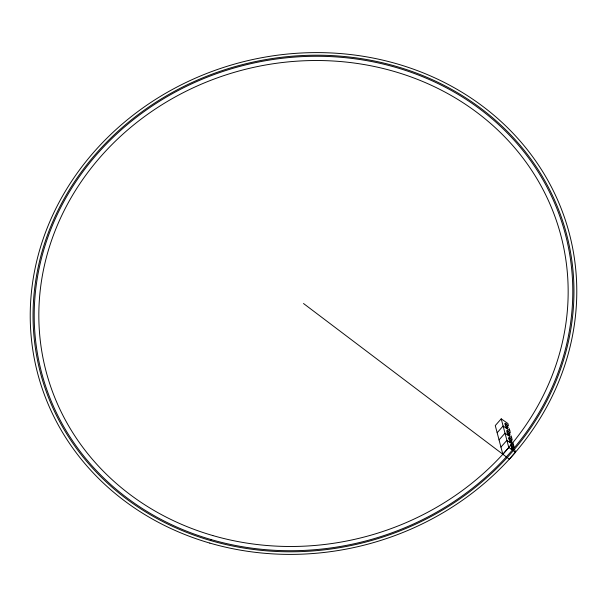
<?xml version="1.0" encoding="UTF-8"?>
<svg xmlns="http://www.w3.org/2000/svg" width="607" height="607" viewBox="0 0 607 607"><rect width="100%" height="100%" fill="white"/><g stroke="black" fill="none" stroke-linecap="round" stroke-linejoin="round"><path stroke-width="0.91" d="M506.132 427.131L507.664 425.401L505.312 423.261L504.576 424.126M506.215 423.898L505.472 424.763M506.375 424.498L505.259 425.795M505.312 423.261L506.192 426.607L505.456 427.472M507.467 428.413L508.234 427.548L506.944 426.645L506.2 427.51M506.944 426.645L506.359 428.11M508.029 434.301L509.554 432.571L507.209 430.431L506.466 431.296M508.112 431.069L506.997 432.366M508.264 431.66L507.149 432.966M507.209 430.431L508.089 433.777L507.353 434.642M509.356 435.583L510.123 434.718L508.833 433.815L508.089 434.68M508.833 433.815L508.249 435.28M509.918 441.471L511.451 439.734L509.098 437.601L508.363 438.466M510.001 438.239L508.886 439.536M510.161 438.831L509.417 439.696M509.098 437.601L509.986 440.948L509.243 441.813M511.253 442.753L512.02 441.888L510.73 440.986L509.986 441.85M510.73 440.986L510.146 442.45M512.194 448.209L513.347 446.904L510.995 444.772L510.259 445.637M511.898 445.401L511.155 446.274M512.058 446.001L511.314 446.866M510.995 444.772L511.876 448.118L511.14 448.983M513.15 449.924L513.909 449.059L512.627 448.156L511.883 449.021M512.627 448.156L512.042 449.612M501.215 418.838L495.266 425.575L502.839 454.256L508.795 447.511L501.215 418.838L507.9 423.519L508.438 425.553L507.209 426.949M497.156 432.745L503.112 426L509.797 430.689M499.053 439.916L505.009 433.17L511.686 437.859M509.098 434.119L510.335 432.723L509.258 428.663M500.95 447.086L506.898 440.341L513.583 445.03M510.995 441.281L512.225 439.893L511.155 435.826M512.892 448.452L514.121 447.063L513.044 442.996M514.941 450.166L515.48 452.2L509.326 459.158L303.5 303.5M506.192 426.607L507.095 427.245M508.089 433.777L508.992 434.415M509.986 440.948L510.889 441.577M511.876 448.118L512.778 448.748M508.795 447.511L515.48 452.2M212.791 535.549A266.223 241.282 -14.8 0 0 564.176 249.902A266.223 241.282 -14.8 0 0 133.525 125.05A266.223 241.282 -14.8 0 0 212.791 535.549M211.206 539.6A270.874 245.494 -14.8 0 0 568.736 248.961A270.874 245.494 -14.8 0 0 130.558 121.931A270.874 245.494 -14.8 0 0 211.206 539.6M209.84 543.098A274.888 249.136 -14.8 0 0 572.667 248.157A274.888 249.136 -14.8 0 0 127.994 119.245A274.888 249.136 -14.8 0 0 209.84 543.098M210.811 540.625A272.042 246.556 -14.8 0 0 569.882 248.726A272.042 246.556 -14.8 0 0 129.807 121.15A272.042 246.556 -14.8 0 0 210.811 540.625"/></g></svg>
